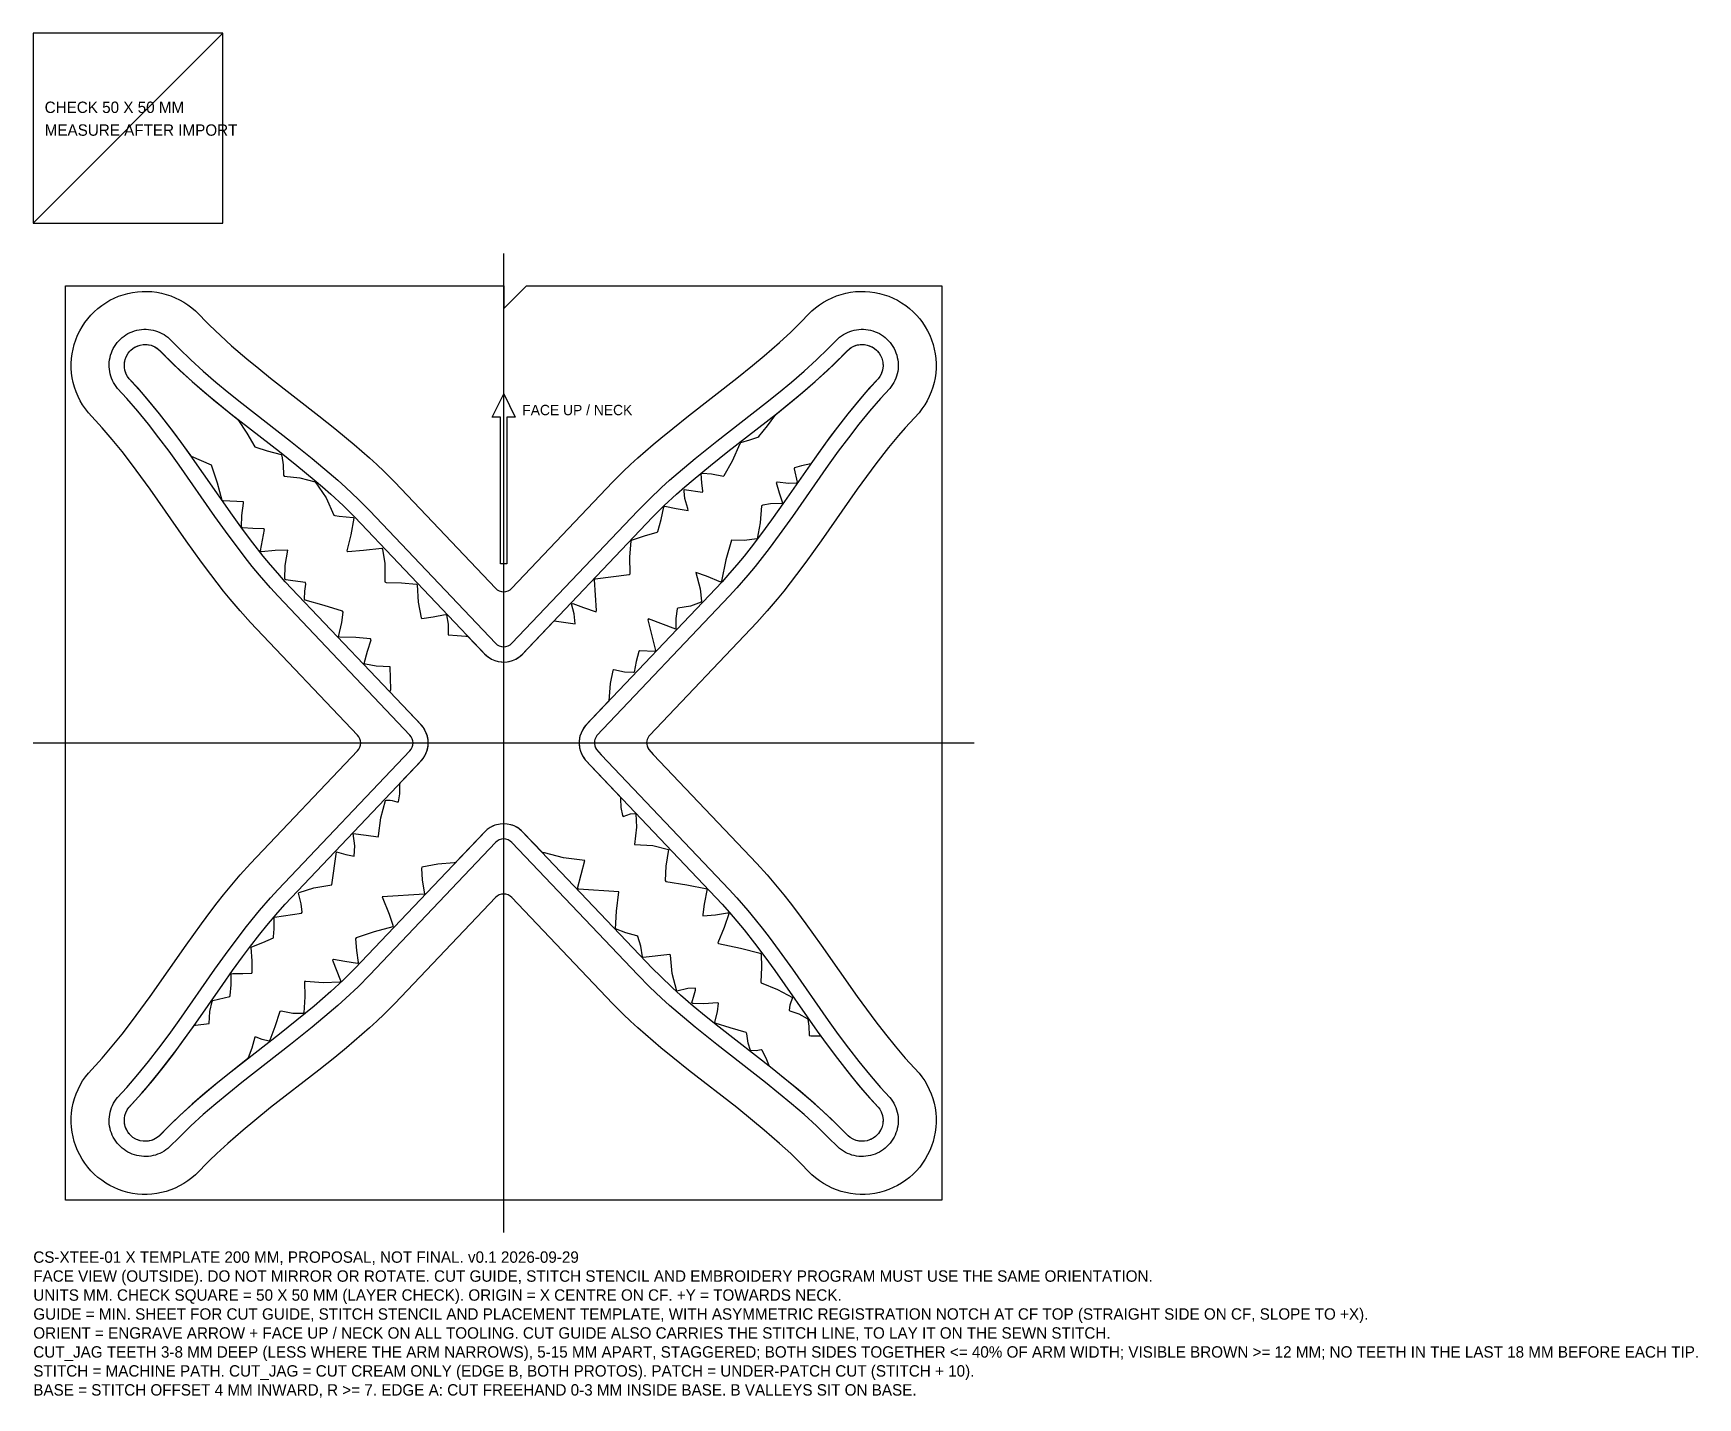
# Model space of a CAD drawing. Header units: millimetres. Extents: x -124 to 315, y -173 to 187.
import ezdxf

# ---------------------------------------------------------------- set-up
doc = ezdxf.new("R2010")
doc.units = ezdxf.units.MM
for name, color, linetype in [('BASE', 4, 'CONTINUOUS'), ('CENTRE', 8, 'CONTINUOUS'), ('CHECK', 30, 'CONTINUOUS'), ('CUT_JAG', 1, 'CONTINUOUS'), ('GUIDE', 150, 'CONTINUOUS'), ('NOTES', 3, 'CONTINUOUS'), ('ORIENT', 150, 'CONTINUOUS'), ('PATCH', 5, 'CONTINUOUS'), ('STITCH', 7, 'CONTINUOUS')]:
    doc.layers.add(name, color=color, linetype=linetype)

msp = doc.modelspace()

# ---------------------------------------------------------------- linework, layer by layer
at = {"layer": 'BASE'}
msp.add_lwpolyline([(21.5228, -4.4898), (57.5707, -42.487), (59.5538, -44.6962), (61.488, -46.952), (63.378, -49.2497), (66.1413, -52.7643), (68.8332, -56.3468), (71.4703, -59.9814), (82.6706, -75.9467), (85.2965, -79.5919), (87.9729, -83.189), (90.7166, -86.7223), (93.5441, -90.1761), (96.472, -93.5343), (98.7272, -95.9813), (99.1503, -96.5632), (99.4938, -97.1953), (99.6339, -97.5269), (99.8475, -98.2138), (99.9696, -98.9228), (99.9957, -99.2818), (99.9771, -100.001), (99.9326, -100.3581), (99.8649, -100.7116), (99.6608, -101.4015), (99.3685, -102.0589), (98.9928, -102.6724), (98.7757, -102.9595), (98.2876, -103.488), (98.0187, -103.7272), (97.4368, -104.1503), (96.8047, -104.4938), (96.4731, -104.6339), (95.7862, -104.8475), (95.0772, -104.9696), (94.7182, -104.9957), (93.999, -104.9771), (93.6419, -104.9326), (92.9401, -104.7742), (92.265, -104.5254), (91.9411, -104.3685), (91.3276, -103.9928), (90.7683, -103.5403), (87.4392, -100.1709), (84.2583, -97.1569), (80.9851, -94.2306), (77.6354, -91.3768), (74.2251, -88.5807), (70.7699, -85.8272), (56.8165, -74.9392), (53.3739, -72.1737), (49.9813, -69.3607), (46.6545, -66.4853), (44.4809, -64.5263), (41.2987, -61.5135), (39.2363, -59.449), (4.7384, -23.1637), (4.0007, -22.5721), (3.6036, -22.315), (2.7619, -21.884), (2.3211, -21.7121), (1.8697, -21.5704), (0.9435, -21.38), (0, -21.3161), (-0.9435, -21.38), (-1.8697, -21.5704), (-2.3211, -21.7121), (-2.7619, -21.884), (-3.6036, -22.315), (-4.3796, -22.8554), (-4.7384, -23.1637), (-39.2363, -59.449), (-42.3483, -62.5284), (-45.5629, -65.5104), (-47.7552, -67.4517), (-49.9813, -69.3607), (-54.5167, -73.1001), (-59.1314, -76.764), (-71.9257, -86.7412), (-75.3676, -89.5073), (-78.7595, -92.3209), (-82.0854, -95.1972), (-85.3296, -98.1511), (-87.4392, -100.1709), (-90.512, -103.2876), (-91.0405, -103.7757), (-91.3276, -103.9928), (-91.9411, -104.3685), (-92.5985, -104.6608), (-93.2884, -104.8649), (-93.6419, -104.9326), (-93.999, -104.9771), (-94.7182, -104.9957), (-95.0772, -104.9696), (-95.7862, -104.8475), (-96.4731, -104.6339), (-96.8047, -104.4938), (-97.1264, -104.3324), (-97.7347, -103.9483), (-98.2876, -103.488), (-98.7757, -102.9595), (-98.9928, -102.6724), (-99.3685, -102.0589), (-99.6608, -101.4015), (-99.8649, -100.7116), (-99.9326, -100.3581), (-99.9771, -100.001), (-99.9957, -99.2818), (-99.9696, -98.9228), (-99.8475, -98.2138), (-99.6339, -97.5269), (-99.4938, -97.1953), (-99.1503, -96.5632), (-98.7272, -95.9813), (-95.4838, -92.4265), (-92.5912, -89.0346), (-89.7935, -85.5526), (-87.0741, -81.9963), (-84.4164, -78.3814), (-81.8037, -74.7237), (-74.0693, -63.6521), (-71.4703, -59.9814), (-68.8332, -56.3468), (-67.0457, -53.9518), (-64.3081, -50.4127), (-62.4382, -48.0959), (-59.5538, -44.6962), (-57.5707, -42.487), (-21.5228, -4.4898), (-21.2495, -4.1411), (-20.7718, -3.3954), (-20.3921, -2.5952), (-20.1164, -1.7536), (-20.019, -1.3214), (-19.9072, -0.4428), (-19.8932, 0), (-19.9072, 0.4428), (-20.019, 1.3214), (-20.1164, 1.7536), (-20.3921, 2.5952), (-20.7718, 3.3954), (-20.9988, 3.7758), (-21.5228, 4.4898), (-57.5707, 42.487), (-59.5538, 44.6962), (-61.488, 46.952), (-63.378, 49.2497), (-66.1413, 52.7643), (-68.8332, 56.3468), (-71.4703, 59.9814), (-82.6706, 75.9467), (-85.2965, 79.5919), (-87.9729, 83.189), (-90.7166, 86.7223), (-93.5441, 90.1761), (-96.472, 93.5343), (-98.7272, 95.9813), (-99.1503, 96.5632), (-99.4938, 97.1953), (-99.6339, 97.5269), (-99.8475, 98.2138), (-99.9696, 98.9228), (-99.9982, 99.6417), (-99.9771, 100.001), (-99.9326, 100.3581), (-99.7742, 101.0599), (-99.5254, 101.735), (-99.3685, 102.0589), (-98.9928, 102.6724), (-98.5403, 103.2317), (-98.2876, 103.488), (-97.7347, 103.9483), (-97.1264, 104.3324), (-96.8047, 104.4938), (-96.4731, 104.6339), (-95.7862, 104.8475), (-95.0772, 104.9696), (-94.3583, 104.9982), (-93.999, 104.9771), (-93.6419, 104.9326), (-92.9401, 104.7742), (-92.5985, 104.6608), (-91.9411, 104.3685), (-91.3276, 103.9928), (-91.0405, 103.7757), (-90.512, 103.2876), (-87.4392, 100.1709), (-85.3296, 98.1511), (-82.0854, 95.1972), (-78.7595, 92.3209), (-75.3676, 89.5073), (-71.9257, 86.7412), (-59.1314, 76.764), (-54.5167, 73.1001), (-49.9813, 69.3607), (-47.7552, 67.4517), (-45.5629, 65.5104), (-42.3483, 62.5284), (-39.2363, 59.449), (-4.7384, 23.1637), (-4.0007, 22.5721), (-3.6036, 22.315), (-3.19, 22.0853), (-2.3211, 21.7121), (-1.4098, 21.4596), (-0.4728, 21.3321), (0, 21.3161), (0.9435, 21.38), (1.4098, 21.4596), (2.3211, 21.7121), (3.19, 22.0853), (3.6036, 22.315), (4.0007, 22.5721), (4.7384, 23.1637), (39.2363, 59.449), (42.3483, 62.5284), (45.5629, 65.5104), (47.7552, 67.4517), (49.9813, 69.3607), (54.5167, 73.1001), (59.1314, 76.764), (71.9257, 86.7412), (75.3676, 89.5073), (78.7595, 92.3209), (82.0854, 95.1972), (85.3296, 98.1511), (87.4392, 100.1709), (90.512, 103.2876), (91.0405, 103.7757), (91.6282, 104.1907), (92.265, 104.5254), (92.5985, 104.6608), (93.2884, 104.8649), (93.6419, 104.9326), (93.999, 104.9771), (94.7182, 104.9957), (95.0772, 104.9696), (95.7862, 104.8475), (96.4731, 104.6339), (96.8047, 104.4938), (97.1264, 104.3324), (97.7347, 103.9483), (98.2876, 103.488), (98.5403, 103.2317), (98.9928, 102.6724), (99.3685, 102.0589), (99.6608, 101.4015), (99.7742, 101.0599), (99.9326, 100.3581), (99.9771, 100.001), (99.9957, 99.2818), (99.9696, 98.9228), (99.8475, 98.2138), (99.6339, 97.5269), (99.4938, 97.1953), (99.1503, 96.5632), (98.7272, 95.9813), (96.472, 93.5343), (93.5441, 90.1761), (90.7166, 86.7223), (87.9729, 83.189), (85.2965, 79.5919), (82.6706, 75.9467), (74.0693, 63.6521), (70.5963, 58.765), (67.9428, 55.1461), (65.229, 51.5845), (63.378, 49.2497), (61.488, 46.952), (59.5538, 44.6962), (57.5707, 42.487), (21.8176, 4.8206), (21.2495, 4.1411), (20.7718, 3.3954), (20.5693, 3.0013), (20.3921, 2.5952), (20.1164, 1.7536), (20.019, 1.3214), (19.9072, 0.4428), (19.9072, -0.4428), (19.9492, -0.8839), (20.019, -1.3214), (20.2409, -2.1788), (20.3921, -2.5952), (20.7718, -3.3954), (20.9988, -3.7758)], close=True, dxfattribs=at)
at = {"layer": 'CENTRE'}
for p, q in [((0, -129), (0, 129)), ((-124, 0), (124, 0))]:
    msp.add_line(p, q, dxfattribs=at)
at = {"layer": 'CHECK'}
msp.add_line((-124, 137), (-74, 187), dxfattribs=at)
msp.add_lwpolyline([(-124, 137), (-74, 137), (-74, 187), (-124, 187)], close=True, dxfattribs=at)
at = {"layer": 'CUT_JAG'}
msp.add_lwpolyline([(22.8394, -5.8965), (30.8096, -14.2884), (30.7749, -14.7307), (30.9114, -17.0567), (31.3194, -19.1248), (31.4901, -19.372), (33.4532, -18.7354), (34.4867, -18.5723), (34.8291, -18.6564), (34.9901, -22.1869), (34.5134, -26.7324), (39.3206, -27.0781), (43.4091, -28.1064), (42.7039, -32.4596), (42.5794, -36.2613), (42.7184, -36.5385), (48.312, -37.3651), (53.6552, -38.4295), (52.8544, -42.4643), (52.4797, -45.2371), (52.5248, -45.5653), (55.833, -45.2687), (59.03, -44.764), (59.4815, -44.7597), (58.1072, -48.65), (56.4311, -52.6994), (56.5985, -52.8997), (62.4558, -54.1059), (67.6336, -55.3769), (67.8962, -55.5529), (67.9953, -59.1722), (67.7703, -62.9864), (67.9127, -63.253), (72.2146, -64.9544), (76.116, -67.1032), (75.4327, -69.1022), (75.2343, -70.4595), (75.4403, -70.621), (77.8053, -71.4145), (80.0305, -72.6084), (80.1867, -72.8043), (80.4067, -74.6072), (80.4957, -77.1209), (80.9369, -77.1801), (83.5413, -77.1661), (87.9729, -83.189), (91.6489, -87.8832), (94.5081, -91.3069), (98.7272, -95.9813), (99.1503, -96.5632), (99.4938, -97.1953), (99.8475, -98.2138), (99.9957, -99.2818), (99.9326, -100.3581), (99.6608, -101.4015), (99.3685, -102.0589), (98.7757, -102.9595), (98.0187, -103.7272), (97.4368, -104.1503), (96.4731, -104.6339), (95.7862, -104.8475), (94.7182, -104.9957), (93.999, -104.9771), (92.9401, -104.7742), (92.265, -104.5254), (91.3276, -103.9928), (90.7683, -103.5403), (86.3901, -99.1556), (82.0854, -95.1972), (76.5046, -90.4391), (70.3063, -85.4628), (70.098, -85.2508), (69.1686, -83.0863), (68.1413, -81.0378), (67.9, -80.8675), (66.5696, -81.1355), (65.1043, -81.0987), (64.4121, -79.1018), (64.0909, -76.6306), (63.9602, -76.3179), (59.6647, -75.131), (55.7874, -73.8678), (55.6278, -73.5971), (56.35, -70.8278), (56.6435, -68.6077), (56.3632, -68.5057), (52.7406, -68.7924), (49.8201, -68.6449), (49.5893, -68.4634), (50.2409, -66.3683), (50.5423, -65.1226), (50.588, -64.6213), (48.5691, -64.7486), (45.6246, -65.4419), (44.4, -60.7855), (44.0123, -55.964), (43.795, -55.7685), (36.7577, -56.5726), (36.553, -56.3647), (36.131, -53.5468), (35.4044, -51.0182), (35.1224, -50.8836), (32.2023, -50.036), (29.4613, -49.0182), (29.7057, -44.3603), (30.3909, -39.2838), (19.6911, -38.5828), (19.5022, -38.3599), (21.3758, -30.9478), (15.7316, -30.2733), (10.7681, -28.9523), (10.2991, -28.9954), (5.0756, -23.4955), (4.0007, -22.5721), (2.7619, -21.884), (1.8697, -21.5704), (0.9435, -21.38), (0, -21.3161), (-0.9435, -21.38), (-2.3211, -21.7121), (-3.6036, -22.315), (-4.3796, -22.8554), (-5.0756, -23.4955), (-12.7099, -31.5337), (-13.0524, -31.6108), (-17.3766, -31.9296), (-21.6023, -32.7443), (-21.628, -33.1223), (-21.4675, -36.091), (-20.8984, -39.8503), (-31.9886, -40.5828), (-30.1446, -45.1505), (-29.2624, -48), (-29.2171, -48.4454), (-34.1823, -49.7648), (-38.8426, -51.3738), (-39.0363, -51.5922), (-38.7639, -54.6672), (-38.3611, -57.8661), (-38.5409, -58.0956), (-41.9004, -57.6389), (-44.8463, -57.0971), (-45.09, -57.2657), (-43.0573, -62.6292), (-43.0616, -63.0498), (-47.6078, -63.2415), (-52.1311, -62.8352), (-52.4759, -62.8845), (-52.4138, -66.9197), (-52.679, -71.1661), (-52.9578, -71.2897), (-55.5879, -71.3114), (-58.6888, -70.6968), (-58.9872, -70.795), (-60.288, -74.815), (-61.6133, -78.3777), (-61.8321, -78.5767), (-63.6581, -78.1489), (-65.2126, -77.5878), (-65.6093, -77.5579), (-66.3614, -80.4408), (-67.3511, -83.0172), (-67.5184, -83.2826), (-75.3676, -89.5073), (-80.9851, -94.2306), (-85.3296, -98.1511), (-88.4762, -101.1977), (-90.7683, -103.5403), (-91.3276, -103.9928), (-92.265, -104.5254), (-92.9401, -104.7742), (-93.999, -104.9771), (-95.0772, -104.9696), (-95.7862, -104.8475), (-96.8047, -104.4938), (-97.7347, -103.9483), (-98.2876, -103.488), (-98.9928, -102.6724), (-99.5254, -101.735), (-99.7742, -101.0599), (-99.9771, -100.001), (-99.9696, -98.9228), (-99.8475, -98.2138), (-99.4938, -97.1953), (-98.9483, -96.2653), (-94.5081, -91.3069), (-90.7166, -86.7223), (-86.1822, -80.797), (-81.6309, -74.4785), (-81.2583, -74.3741), (-77.633, -73.9808), (-77.4361, -70.7571), (-76.8292, -68.1306), (-76.6833, -67.9274), (-72.1888, -66.7976), (-72.0812, -66.571), (-71.8101, -63.7746), (-71.8069, -60.8456), (-71.3708, -60.7884), (-68.7989, -60.7943), (-66.4301, -60.6773), (-66.2693, -60.4241), (-66.338, -57.4527), (-66.6062, -53.9113), (-66.3466, -53.7337), (-63.4532, -52.6009), (-60.7201, -51.3949), (-60.6442, -51.0928), (-60.4603, -48.9657), (-60.47, -46.2564), (-60.4165, -45.9131), (-53.2549, -44.8851), (-53.1465, -44.6101), (-53.3508, -42.4013), (-54.118, -39.627), (-53.943, -39.384), (-50.0629, -38.1578), (-45.2746, -37.385), (-44.0787, -28.6982), (-41.6336, -29.3833), (-39.4239, -29.8449), (-39.2344, -27.1599), (-39.6495, -23.9008), (-36.2333, -24.2804), (-33.1133, -24.788), (-32.9666, -24.5181), (-32.3553, -19.7781), (-31.1439, -15.1988), (-30.8531, -15.0657), (-29.9648, -15.0908), (-29.4394, -15.1805), (-28.1877, -15.5508), (-27.746, -15.561), (-27.4088, -13.4257), (-27.3354, -10.6304), (-21.8176, -4.8206), (-21.2495, -4.1411), (-20.7718, -3.3954), (-20.2409, -2.1788), (-19.9492, -0.8839), (-19.8932, 0), (-19.9492, 0.8839), (-20.2409, 2.1788), (-20.7718, 3.3954), (-21.2495, 4.1411), (-21.8176, 4.8206), (-29.9922, 13.4277), (-29.7843, 14.0344), (-29.9301, 20.0351), (-33.5839, 20.2483), (-36.4645, 20.7867), (-36.7838, 20.8926), (-35.9016, 24.1862), (-34.9198, 27.165), (-35.0763, 27.4257), (-38.9953, 27.7963), (-43.2177, 27.8788), (-43.5504, 27.9721), (-42.6232, 31.7176), (-42.3568, 34.4263), (-42.5006, 34.699), (-47.3516, 36.2309), (-52.3329, 37.639), (-52.5088, 37.8812), (-52.4225, 40.0095), (-52.1884, 41.869), (-52.2275, 42.2411), (-55.6123, 42.689), (-57.438, 43.0086), (-57.6848, 43.1854), (-57.607, 46.7769), (-56.8775, 50.8219), (-60.2028, 50.6846), (-63.8537, 50.3947), (-64.0891, 50.5863), (-63.0562, 56.2399), (-63.3225, 56.4123), (-66.1124, 56.5122), (-68.8578, 56.6998), (-69.0821, 56.9063), (-68.9962, 59.9202), (-68.5598, 63.1598), (-68.5865, 63.5088), (-73.9073, 63.7659), (-74.1801, 63.8798), (-75.4465, 68.483), (-77.0548, 73.1611), (-82.288, 75.4829), (-82.4972, 75.7021), (-87.0741, 81.9963), (-90.7166, 86.7223), (-94.5081, 91.3069), (-98.7272, 95.9813), (-99.1503, 96.5632), (-99.4938, 97.1953), (-99.8475, 98.2138), (-99.9696, 98.9228), (-99.9771, 100.001), (-99.7742, 101.0599), (-99.5254, 101.735), (-98.9928, 102.6724), (-98.5403, 103.2317), (-97.7347, 103.9483), (-96.8047, 104.4938), (-95.7862, 104.8475), (-95.0772, 104.9696), (-93.999, 104.9771), (-92.9401, 104.7742), (-91.9411, 104.3685), (-91.0405, 103.7757), (-86.3901, 99.1556), (-82.0854, 95.1972), (-76.5046, 90.4391), (-70.093, 85.2572), (-67.6858, 81.6242), (-65.6, 78.0508), (-65.3488, 77.8938), (-62.3266, 76.9821), (-58.6342, 75.9652), (-58.5214, 75.6316), (-58.1044, 73.3162), (-58.0725, 70.5528), (-57.8858, 70.3151), (-53.7752, 69.8281), (-49.6525, 68.8419), (-46.8235, 64.5384), (-44.7698, 59.9972), (-44.4924, 59.8911), (-43.4048, 59.7557), (-39.7144, 59.387), (-39.4973, 59.1945), (-40.2798, 54.8368), (-41.3035, 50.6459), (-41.1195, 50.4183), (-36.9375, 50.769), (-32.1369, 51.3051), (-31.9834, 51.0485), (-31.29, 47.2813), (-31.3149, 42.4296), (-31.0202, 42.3072), (-26.9318, 42.1667), (-23.0199, 41.8588), (-22.8436, 41.6238), (-22.543, 37.0813), (-21.7899, 32.9685), (-21.5873, 32.7585), (-18.551, 33.2283), (-15.4079, 33.7993), (-15.074, 33.7142), (-14.626, 31.3233), (-14.6771, 28.4584), (-12.269, 28.3315), (-9.986, 28.0857), (-9.4955, 28.1492), (-5.0756, 23.4955), (-4.0007, 22.5721), (-3.19, 22.0853), (-2.3211, 21.7121), (-1.4098, 21.4596), (0, 21.3161), (0.9435, 21.38), (2.3211, 21.7121), (3.19, 22.0853), (4.3796, 22.8554), (5.0756, 23.4955), (13.3126, 32.1683), (18.8275, 31.3563), (18.5729, 34.0121), (17.9162, 36.6475), (18.2679, 36.7158), (21.0802, 35.6542), (24.4082, 34.5051), (24.4327, 34.8841), (23.9227, 43.013), (24.1443, 43.2049), (33.103, 44.3525), (33.3309, 44.5383), (33.2645, 49.0271), (33.5956, 53.1383), (33.7018, 53.4399), (37.16, 54.5812), (40.4253, 55.5033), (40.6221, 55.7186), (41.4887, 58.8654), (42.2401, 62.2202), (42.4847, 62.3858), (45.427, 61.7864), (48.6236, 61.2758), (48.5692, 61.7703), (47.7271, 64.4055), (47.5538, 66.3491), (47.571, 66.7734), (52.3883, 66.0802), (52.5126, 66.3662), (52.236, 68.5015), (52.0996, 70.9471), (52.3699, 71.0804), (54.7542, 70.9382), (57.9071, 70.2887), (58.1107, 70.5053), (60.2954, 74.3285), (62.3397, 78.8853), (62.5187, 79.1358), (64.9298, 79.8786), (66.9776, 80.6095), (67.2215, 80.7777), (69.5423, 83.5678), (71.7064, 86.5434), (77.6354, 91.3768), (82.0854, 95.1972), (86.3901, 99.1556), (90.7683, 103.5403), (91.3276, 103.9928), (92.265, 104.5254), (92.9401, 104.7742), (93.999, 104.9771), (95.0772, 104.9696), (95.7862, 104.8475), (96.8047, 104.4938), (97.7347, 103.9483), (98.2876, 103.488), (98.9928, 102.6724), (99.3685, 102.0589), (99.6608, 101.4015), (99.9326, 100.3581), (99.9957, 99.2818), (99.8475, 98.2138), (99.4938, 97.1953), (99.1503, 96.5632), (98.7272, 95.9813), (94.5081, 91.3069), (90.7166, 86.7223), (86.1822, 80.797), (80.9368, 73.4998), (78.5416, 73.0378), (76.6924, 72.4948), (76.5848, 72.2649), (77.3539, 68.6799), (77.2298, 68.4614), (75.181, 68.3635), (72.0513, 68.7176), (71.8095, 68.5842), (72.6313, 65.8804), (73.5423, 63.2893), (73.2957, 63.096), (70.3488, 62.9783), (68.298, 62.6103), (68.0069, 62.4599), (67.5896, 58.0002), (66.8183, 53.7497), (63.3934, 53.381), (60.0205, 53.4601), (58.5997, 48.2323), (57.4547, 42.5937), (57.2474, 42.3826), (53.4576, 43.9357), (50.6838, 44.9333), (51.7985, 40.6022), (52.1736, 37.381), (52.0177, 37.1198), (49.291, 36.0261), (45.9411, 35.5242), (45.7299, 35.3154), (45.3803, 32.7826), (45.3478, 29.9485), (38.1636, 32.6789), (38.0333, 32.3934), (39.9928, 24.3933), (39.8566, 24.1134), (35.8538, 24.2316), (35.6173, 24.0469), (34.9212, 21.4338), (34.4, 18.6547), (34.0953, 18.5348), (31.866, 18.6057), (29.0385, 19.2447), (28.7398, 19.1192), (28.0403, 15.6907), (27.7442, 11.0607), (21.5228, 4.4898), (20.7718, 3.3954), (20.3921, 2.5952), (20.1164, 1.7536), (19.9072, 0.4428), (19.9072, -0.4428), (20.019, -1.3214), (20.2409, -2.1788), (20.7718, -3.3954), (21.2495, -4.1411)], close=True, dxfattribs=at)
at = {"layer": 'GUIDE'}
msp.add_lwpolyline([(-115.4935, 120.4935), (0, 120.4935), (0, 114.4935), (6, 120.4935), (115.4935, 120.4935), (115.4935, -120.4935), (-115.4935, -120.4935)], close=True, dxfattribs=at)
at = {"layer": 'ORIENT'}
msp.add_lwpolyline([(0, 91.9903), (3.0612, 85.8678), (0.8571, 85.8678), (0.8571, 47.1841), (-0.8571, 47.1841), (-0.8571, 85.8678), (-3.0612, 85.8678)], close=True, dxfattribs=at)
at = {"layer": 'PATCH'}
msp.add_lwpolyline([(39.4494, -3.0558), (66.711, -31.7606), (69.4702, -34.7879), (72.1351, -37.9049), (73.8656, -40.0267), (75.5637, -42.1791), (77.2334, -44.3587), (79.6927, -47.6709), (83.7033, -53.275), (93.2046, -66.8428), (95.6246, -70.1924), (98.0882, -73.5004), (100.6086, -76.7546), (103.1986, -79.9427), (105.8711, -83.0524), (109.4873, -87.0248), (110.2711, -88.0317), (110.9874, -89.0877), (111.6331, -90.1883), (112.2054, -91.3288), (112.7019, -92.5043), (113.1205, -93.7098), (113.4593, -94.94), (113.717, -96.1898), (113.8923, -97.4537), (113.9846, -98.7264), (113.9935, -100.0024), (113.9189, -101.2763), (113.7612, -102.5425), (113.5209, -103.7958), (113.1993, -105.0306), (112.7975, -106.2417), (112.3174, -107.424), (111.761, -108.5724), (111.1307, -109.6819), (110.4292, -110.7478), (109.6594, -111.7655), (108.8247, -112.7307), (107.9287, -113.6393), (106.9752, -114.4873), (105.9683, -115.2711), (104.9123, -115.9874), (103.8117, -116.6331), (102.6712, -117.2054), (101.4957, -117.7019), (100.2902, -118.1205), (99.06, -118.4593), (97.8102, -118.717), (96.5463, -118.8923), (95.2736, -118.9846), (93.9976, -118.9935), (92.7237, -118.9189), (91.4575, -118.7612), (90.2042, -118.5209), (88.9694, -118.1993), (87.7583, -117.7975), (86.576, -117.3174), (85.4276, -116.761), (84.3181, -116.1307), (83.2522, -115.4292), (82.2345, -114.6594), (81.2693, -113.8247), (77.5698, -110.0889), (75.6582, -108.2441), (72.7228, -105.5415), (68.7009, -102.0405), (65.6189, -99.4772), (61.4446, -96.121), (48.7448, -86.2205), (44.5465, -82.8872), (41.4385, -80.3484), (39.3926, -78.6311), (35.3791, -75.1223), (33.4186, -73.3239), (31.4936, -71.4918), (28.6804, -68.6731), (2.1753, -40.7712), (1.7146, -40.3755), (1.1837, -40.0806), (0.6042, -39.8987), (0, -39.8372), (-0.6042, -39.8987), (-1.1837, -40.0806), (-1.7146, -40.3755), (-2.1753, -40.7712), (-28.6804, -68.6731), (-31.4936, -71.4918), (-33.4186, -73.3239), (-35.3791, -75.1223), (-39.3926, -78.6311), (-41.4385, -80.3484), (-44.5465, -82.8872), (-48.7448, -86.2205), (-61.4446, -96.121), (-65.6189, -99.4772), (-68.7009, -102.0405), (-72.7228, -105.5415), (-75.6582, -108.2441), (-77.5698, -110.0889), (-81.2693, -113.8247), (-82.2345, -114.6594), (-83.2522, -115.4292), (-84.3181, -116.1307), (-85.4276, -116.761), (-86.576, -117.3174), (-87.7583, -117.7975), (-88.9694, -118.1993), (-90.2042, -118.5209), (-91.4575, -118.7612), (-92.7237, -118.9189), (-93.9976, -118.9935), (-95.2736, -118.9846), (-96.5463, -118.8923), (-97.8102, -118.717), (-99.06, -118.4593), (-100.2902, -118.1205), (-101.4957, -117.7019), (-102.6712, -117.2054), (-103.8117, -116.6331), (-104.9123, -115.9874), (-105.9683, -115.2711), (-106.9752, -114.4873), (-107.9287, -113.6393), (-108.8247, -112.7307), (-109.6594, -111.7655), (-110.4292, -110.7478), (-111.1307, -109.6819), (-111.761, -108.5724), (-112.3174, -107.424), (-112.7975, -106.2417), (-113.1993, -105.0306), (-113.5209, -103.7958), (-113.7612, -102.5425), (-113.9189, -101.2763), (-113.9935, -100.0024), (-113.9846, -98.7264), (-113.8923, -97.4537), (-113.717, -96.1898), (-113.4593, -94.94), (-113.1205, -93.7098), (-112.7019, -92.5043), (-112.2054, -91.3288), (-111.6331, -90.1883), (-110.9874, -89.0877), (-110.2711, -88.0317), (-109.4873, -87.0248), (-105.8711, -83.0524), (-103.1986, -79.9427), (-100.6086, -76.7546), (-98.0882, -73.5004), (-95.6246, -70.1924), (-93.2046, -66.8428), (-83.7033, -53.275), (-79.6927, -47.6709), (-77.2334, -44.3587), (-75.5637, -42.1791), (-73.8656, -40.0267), (-72.1351, -37.9049), (-69.4702, -34.7879), (-66.711, -31.7606), (-38.5093, -2.066), (-38.1584, -1.6182), (-37.8984, -1.1122), (-37.7385, -0.5663), (-37.6846, 0), (-37.7385, 0.5663), (-37.8984, 1.1122), (-38.1584, 1.6182), (-38.5093, 2.066), (-66.711, 31.7606), (-69.4702, 34.7879), (-72.1351, 37.9049), (-73.8656, 40.0267), (-75.5637, 42.1791), (-77.2334, 44.3587), (-79.6927, 47.6709), (-83.7033, 53.275), (-93.2046, 66.8428), (-95.6246, 70.1924), (-98.0882, 73.5004), (-100.6086, 76.7546), (-103.1986, 79.9427), (-105.8711, 83.0524), (-109.4873, 87.0248), (-110.2711, 88.0317), (-110.9874, 89.0877), (-111.6331, 90.1883), (-112.2054, 91.3288), (-112.7019, 92.5043), (-113.1205, 93.7098), (-113.4593, 94.94), (-113.717, 96.1898), (-113.8923, 97.4537), (-113.9846, 98.7264), (-113.9935, 100.0024), (-113.9189, 101.2763), (-113.7612, 102.5425), (-113.5209, 103.7958), (-113.1993, 105.0306), (-112.7975, 106.2417), (-112.3174, 107.424), (-111.761, 108.5724), (-111.1307, 109.6819), (-110.4292, 110.7478), (-109.6594, 111.7655), (-108.8247, 112.7307), (-107.9287, 113.6393), (-106.9752, 114.4873), (-105.9683, 115.2711), (-104.9123, 115.9874), (-103.8117, 116.6331), (-102.6712, 117.2054), (-101.4957, 117.7019), (-100.2902, 118.1205), (-99.06, 118.4593), (-97.8102, 118.717), (-96.5463, 118.8923), (-95.2736, 118.9846), (-93.9976, 118.9935), (-92.7237, 118.9189), (-91.4575, 118.7612), (-90.2042, 118.5209), (-88.9694, 118.1993), (-87.7583, 117.7975), (-86.576, 117.3174), (-85.4276, 116.761), (-84.3181, 116.1307), (-83.2522, 115.4292), (-82.2345, 114.6594), (-81.2693, 113.8247), (-77.5698, 110.0889), (-74.6883, 107.3351), (-71.728, 104.6561), (-67.6791, 101.1808), (-64.5814, 98.6323), (-61.4446, 96.121), (-48.7448, 86.2205), (-44.5465, 82.8872), (-41.4385, 80.3484), (-39.3926, 78.6311), (-35.3791, 75.1223), (-33.4186, 73.3239), (-31.4936, 71.4918), (-28.6804, 68.6731), (-2.1753, 40.7712), (-1.7146, 40.3755), (-1.1837, 40.0806), (-0.6042, 39.8987), (0, 39.8372), (0.6042, 39.8987), (1.1837, 40.0806), (1.7146, 40.3755), (2.1753, 40.7712), (28.6804, 68.6731), (31.4936, 71.4918), (33.4186, 73.3239), (35.3791, 75.1223), (39.3926, 78.6311), (41.4385, 80.3484), (44.5465, 82.8872), (48.7448, 86.2205), (61.4446, 96.121), (65.6189, 99.4772), (68.7009, 102.0405), (72.7228, 105.5415), (75.6582, 108.2441), (77.5698, 110.0889), (81.2693, 113.8247), (82.2345, 114.6594), (83.2522, 115.4292), (84.3181, 116.1307), (85.4276, 116.761), (86.576, 117.3174), (87.7583, 117.7975), (88.9694, 118.1993), (90.2042, 118.5209), (91.4575, 118.7612), (92.7237, 118.9189), (93.9976, 118.9935), (95.2736, 118.9846), (96.5463, 118.8923), (97.8102, 118.717), (99.06, 118.4593), (100.2902, 118.1205), (101.4957, 117.7019), (102.6712, 117.2054), (103.8117, 116.6331), (104.9123, 115.9874), (105.9683, 115.2711), (106.9752, 114.4873), (107.9287, 113.6393), (108.8247, 112.7307), (109.6594, 111.7655), (110.4292, 110.7478), (111.1307, 109.6819), (111.761, 108.5724), (112.3174, 107.424), (112.7975, 106.2417), (113.1993, 105.0306), (113.5209, 103.7958), (113.7612, 102.5425), (113.9189, 101.2763), (113.9935, 100.0024), (113.9846, 98.7264), (113.8923, 97.4537), (113.717, 96.1898), (113.4593, 94.94), (113.1205, 93.7098), (112.7019, 92.5043), (112.2054, 91.3288), (111.6331, 90.1883), (110.9874, 89.0877), (110.2711, 88.0317), (109.4873, 87.0248), (105.8711, 83.0524), (104.0796, 80.9886), (101.4635, 77.8253), (98.0882, 73.5004), (95.6246, 70.1924), (93.2046, 66.8428), (83.7033, 53.275), (79.6927, 47.6709), (77.2334, 44.3587), (75.5637, 42.1791), (73.8656, 40.0267), (72.1351, 37.9049), (69.4702, 34.7879), (66.711, 31.7606), (38.5093, 2.066), (38.2659, 1.7748), (37.9743, 1.2863), (37.8336, 0.9338), (37.7385, 0.5663), (37.6846, 0), (37.7086, -0.3788), (37.7802, -0.7515), (37.9743, -1.2863), (38.2659, -1.7748)], close=True, dxfattribs=at)
at = {"layer": 'STITCH'}
msp.add_lwpolyline([(25.7398, -3.1419), (59.4596, -38.6466), (61.4691, -40.8309), (64.3883, -44.1974), (66.2784, -46.4951), (68.1293, -48.8299), (69.9461, -51.1971), (72.6179, -54.7987), (76.1065, -59.6708), (85.571, -73.1921), (88.1969, -76.8372), (90.8733, -80.4344), (93.617, -83.9677), (96.4444, -87.4214), (99.3724, -90.7797), (101.8015, -93.4223), (102.1834, -93.9129), (102.5323, -94.4273), (102.8469, -94.9635), (103.1257, -95.5192), (103.3676, -96.0918), (103.5715, -96.6791), (103.7366, -97.2785), (103.8621, -97.8873), (103.9475, -98.5031), (103.9925, -99.1231), (103.9968, -99.7448), (103.9605, -100.3654), (103.8837, -100.9823), (103.7666, -101.5928), (103.6099, -102.1944), (103.4142, -102.7844), (103.1803, -103.3604), (102.9092, -103.9199), (102.6021, -104.4604), (102.2604, -104.9797), (101.8854, -105.4755), (101.4787, -105.9457), (101.0422, -106.3884), (100.5777, -106.8015), (100.0871, -107.1834), (99.5727, -107.5323), (99.0365, -107.8469), (98.4808, -108.1257), (97.9082, -108.3676), (97.3209, -108.5715), (96.7215, -108.7366), (96.1127, -108.8621), (95.4969, -108.9475), (94.8769, -108.9925), (94.2552, -108.9968), (93.6346, -108.9605), (93.0177, -108.8837), (92.4072, -108.7666), (91.8056, -108.6099), (91.2156, -108.4142), (90.6396, -108.1803), (90.0801, -107.9092), (89.5396, -107.6021), (89.0203, -107.2604), (88.5245, -106.8854), (88.0543, -106.4787), (85.5759, -103.9523), (82.4292, -100.9057), (79.1851, -97.9518), (75.8591, -95.0756), (72.4673, -92.2619), (69.0253, -89.4959), (56.2311, -79.5186), (50.4736, -74.9283), (45.9639, -71.1646), (43.7541, -69.2399), (41.5806, -67.2809), (38.3984, -64.2681), (35.3241, -61.1529), (2.1753, -26.2502), (1.7146, -25.8544), (1.1837, -25.5595), (0.6042, -25.3776), (0, -25.3161), (-0.6042, -25.3776), (-1.1837, -25.5595), (-1.7146, -25.8544), (-2.1753, -26.2502), (-35.3241, -61.1529), (-38.3984, -64.2681), (-41.5806, -67.2809), (-43.7541, -69.2399), (-45.9639, -71.1646), (-50.4736, -74.9283), (-56.2311, -79.5186), (-69.0253, -89.4959), (-72.4673, -92.2619), (-75.8591, -95.0756), (-79.1851, -97.9518), (-82.4292, -100.9057), (-85.5759, -103.9523), (-88.0543, -106.4787), (-88.5245, -106.8854), (-89.0203, -107.2604), (-89.5396, -107.6021), (-90.0801, -107.9092), (-90.6396, -108.1803), (-91.2156, -108.4142), (-91.8056, -108.6099), (-92.4072, -108.7666), (-93.0177, -108.8837), (-93.6346, -108.9605), (-94.2552, -108.9968), (-94.8769, -108.9925), (-95.4969, -108.9475), (-96.1127, -108.8621), (-96.7215, -108.7366), (-97.3209, -108.5715), (-97.9082, -108.3676), (-98.4808, -108.1257), (-99.0365, -107.8469), (-99.5727, -107.5323), (-100.0871, -107.1834), (-100.5777, -106.8015), (-101.0422, -106.3884), (-101.4787, -105.9457), (-101.8854, -105.4755), (-102.2604, -104.9797), (-102.6021, -104.4604), (-102.9092, -103.9199), (-103.1803, -103.3604), (-103.4142, -102.7844), (-103.6099, -102.1944), (-103.7666, -101.5928), (-103.8837, -100.9823), (-103.9605, -100.3654), (-103.9968, -99.7448), (-103.9925, -99.1231), (-103.9475, -98.5031), (-103.8621, -97.8873), (-103.7366, -97.2785), (-103.5715, -96.6791), (-103.3676, -96.0918), (-103.1257, -95.5192), (-102.8469, -94.9635), (-102.5323, -94.4273), (-102.1834, -93.9129), (-101.8015, -93.4223), (-99.3724, -90.7797), (-96.4444, -87.4214), (-93.617, -83.9677), (-90.8733, -80.4344), (-88.1969, -76.8372), (-85.571, -73.1921), (-76.1065, -59.6708), (-72.6179, -54.7987), (-69.9461, -51.1971), (-68.1293, -48.8299), (-66.2784, -46.4951), (-64.3883, -44.1974), (-61.4691, -40.8309), (-59.4596, -38.6466), (-24.7179, -2.066), (-24.367, -1.6182), (-24.107, -1.1122), (-23.9471, -0.5663), (-23.8932, 0), (-23.9471, 0.5663), (-24.107, 1.1122), (-24.367, 1.6182), (-24.7179, 2.066), (-59.4596, 38.6466), (-61.4691, 40.8309), (-64.3883, 44.1974), (-66.2784, 46.4951), (-68.1293, 48.8299), (-69.9461, 51.1971), (-72.6179, 54.7987), (-76.1065, 59.6708), (-85.571, 73.1921), (-88.1969, 76.8372), (-90.8733, 80.4344), (-93.617, 83.9677), (-96.4444, 87.4214), (-99.3724, 90.7797), (-101.8015, 93.4223), (-102.1834, 93.9129), (-102.5323, 94.4273), (-102.8469, 94.9635), (-103.1257, 95.5192), (-103.3676, 96.0918), (-103.5715, 96.6791), (-103.7366, 97.2785), (-103.8621, 97.8873), (-103.9475, 98.5031), (-103.9925, 99.1231), (-103.9968, 99.7448), (-103.9605, 100.3654), (-103.8837, 100.9823), (-103.7666, 101.5928), (-103.6099, 102.1944), (-103.4142, 102.7844), (-103.1803, 103.3604), (-102.9092, 103.9199), (-102.6021, 104.4604), (-102.2604, 104.9797), (-101.8854, 105.4755), (-101.4787, 105.9457), (-101.0422, 106.3884), (-100.5777, 106.8015), (-100.0871, 107.1834), (-99.5727, 107.5323), (-99.0365, 107.8469), (-98.4808, 108.1257), (-97.9082, 108.3676), (-97.3209, 108.5715), (-96.7215, 108.7366), (-96.1127, 108.8621), (-95.4969, 108.9475), (-94.8769, 108.9925), (-94.2552, 108.9968), (-93.6346, 108.9605), (-93.0177, 108.8837), (-92.4072, 108.7666), (-91.8056, 108.6099), (-91.2156, 108.4142), (-90.6396, 108.1803), (-90.0801, 107.9092), (-89.5396, 107.6021), (-89.0203, 107.2604), (-88.5245, 106.8854), (-88.0543, 106.4787), (-85.5759, 103.9523), (-82.4292, 100.9057), (-79.1851, 97.9518), (-75.8591, 95.0756), (-72.4673, 92.2619), (-69.0253, 89.4959), (-56.2311, 79.5186), (-50.4736, 74.9283), (-45.9639, 71.1646), (-43.7541, 69.2399), (-41.5806, 67.2809), (-38.3984, 64.2681), (-35.3241, 61.1529), (-2.1753, 26.2502), (-1.7146, 25.8544), (-1.1837, 25.5595), (-0.6042, 25.3776), (0, 25.3161), (0.6042, 25.3776), (1.1837, 25.5595), (1.7146, 25.8544), (2.1753, 26.2502), (35.3241, 61.1529), (38.3984, 64.2681), (41.5806, 67.2809), (43.7541, 69.2399), (45.9639, 71.1646), (50.4736, 74.9283), (56.2311, 79.5186), (69.0253, 89.4959), (72.4673, 92.2619), (75.8591, 95.0756), (79.1851, 97.9518), (82.4292, 100.9057), (85.5759, 103.9523), (88.0543, 106.4787), (88.5245, 106.8854), (89.0203, 107.2604), (89.5396, 107.6021), (90.0801, 107.9092), (90.6396, 108.1803), (91.2156, 108.4142), (91.8056, 108.6099), (92.4072, 108.7666), (93.0177, 108.8837), (93.6346, 108.9605), (94.2552, 108.9968), (94.8769, 108.9925), (95.4969, 108.9475), (96.1127, 108.8621), (96.7215, 108.7366), (97.3209, 108.5715), (97.9082, 108.3676), (98.4808, 108.1257), (99.0365, 107.8469), (99.5727, 107.5323), (100.0871, 107.1834), (100.5777, 106.8015), (101.0422, 106.3884), (101.4787, 105.9457), (101.8854, 105.4755), (102.2604, 104.9797), (102.6021, 104.4604), (102.9092, 103.9199), (103.1803, 103.3604), (103.4142, 102.7844), (103.6099, 102.1944), (103.7666, 101.5928), (103.8837, 100.9823), (103.9605, 100.3654), (103.9968, 99.7448), (103.9925, 99.1231), (103.9475, 98.5031), (103.8621, 97.8873), (103.7366, 97.2785), (103.5715, 96.6791), (103.3676, 96.0918), (103.1257, 95.5192), (102.8469, 94.9635), (102.5323, 94.4273), (102.1834, 93.9129), (101.8015, 93.4223), (99.3724, 90.7797), (96.4444, 87.4214), (93.617, 83.9677), (90.8733, 80.4344), (88.1969, 76.8372), (85.571, 73.1921), (76.1065, 59.6708), (72.6179, 54.7987), (69.9461, 51.1971), (68.1293, 48.8299), (66.2784, 46.4951), (64.3883, 44.1974), (61.4691, 40.8309), (59.4596, 38.6466), (24.5916, 1.9242), (24.367, 1.6182), (24.1829, 1.2863), (24.0422, 0.9338), (23.9471, 0.5663), (23.8992, 0.1898), (23.8992, -0.1898), (23.9889, -0.7515), (24.1829, -1.2863), (24.4745, -1.7748)], close=True, dxfattribs=at)

# ---------------------------------------------------------------- texts
at = {"layer": 'CHECK'}
for s, p in [('CHECK 50 X 50 MM', (-121, 166)), ('MEASURE AFTER IMPORT', (-121, 160))]:
    msp.add_text(s, height=3, dxfattribs=at).set_placement(p)
at = {"layer": 'NOTES'}
for s, p in [('CS-XTEE-01 X TEMPLATE 200 MM, PROPOSAL, NOT FINAL. v0.1 2026-09-29', (-124, -137)), ('FACE VIEW (OUTSIDE). DO NOT MIRROR OR ROTATE. CUT GUIDE, STITCH STENCIL AND EMBROIDERY PROGRAM MUST USE THE SAME ORIENTATION.', (-124, -142)), ('UNITS MM. CHECK SQUARE = 50 X 50 MM (LAYER CHECK). ORIGIN = X CENTRE ON CF. +Y = TOWARDS NECK.', (-124, -147)), ('GUIDE = MIN. SHEET FOR CUT GUIDE, STITCH STENCIL AND PLACEMENT TEMPLATE, WITH ASYMMETRIC REGISTRATION NOTCH AT CF TOP (STRAIGHT SIDE ON CF, SLOPE TO +X).', (-124, -152)), ('ORIENT = ENGRAVE ARROW + FACE UP / NECK ON ALL TOOLING. CUT GUIDE ALSO CARRIES THE STITCH LINE, TO LAY IT ON THE SEWN STITCH.', (-124, -157)), ('CUT_JAG TEETH 3-8 MM DEEP (LESS WHERE THE ARM NARROWS), 5-15 MM APART, STAGGERED; BOTH SIDES TOGETHER <= 40% OF ARM WIDTH; VISIBLE BROWN >= 12 MM; NO TEETH IN THE LAST 18 MM BEFORE EACH TIP.', (-124, -162)), ('STITCH = MACHINE PATH. CUT_JAG = CUT CREAM ONLY (EDGE B, BOTH PROTOS). PATCH = UNDER-PATCH CUT (STITCH + 10).', (-124, -167)), ('BASE = STITCH OFFSET 4 MM INWARD, R >= 7. EDGE A: CUT FREEHAND 0-3 MM INSIDE BASE. B VALLEYS SIT ON BASE.', (-124, -172))]:
    msp.add_text(s, height=3, dxfattribs=at).set_placement(p)
at = {"layer": 'ORIENT'}
msp.add_text('FACE UP / NECK', height=2.73, dxfattribs=at).set_placement((4.898, 86.3576))

doc.saveas('drawing.dxf')
